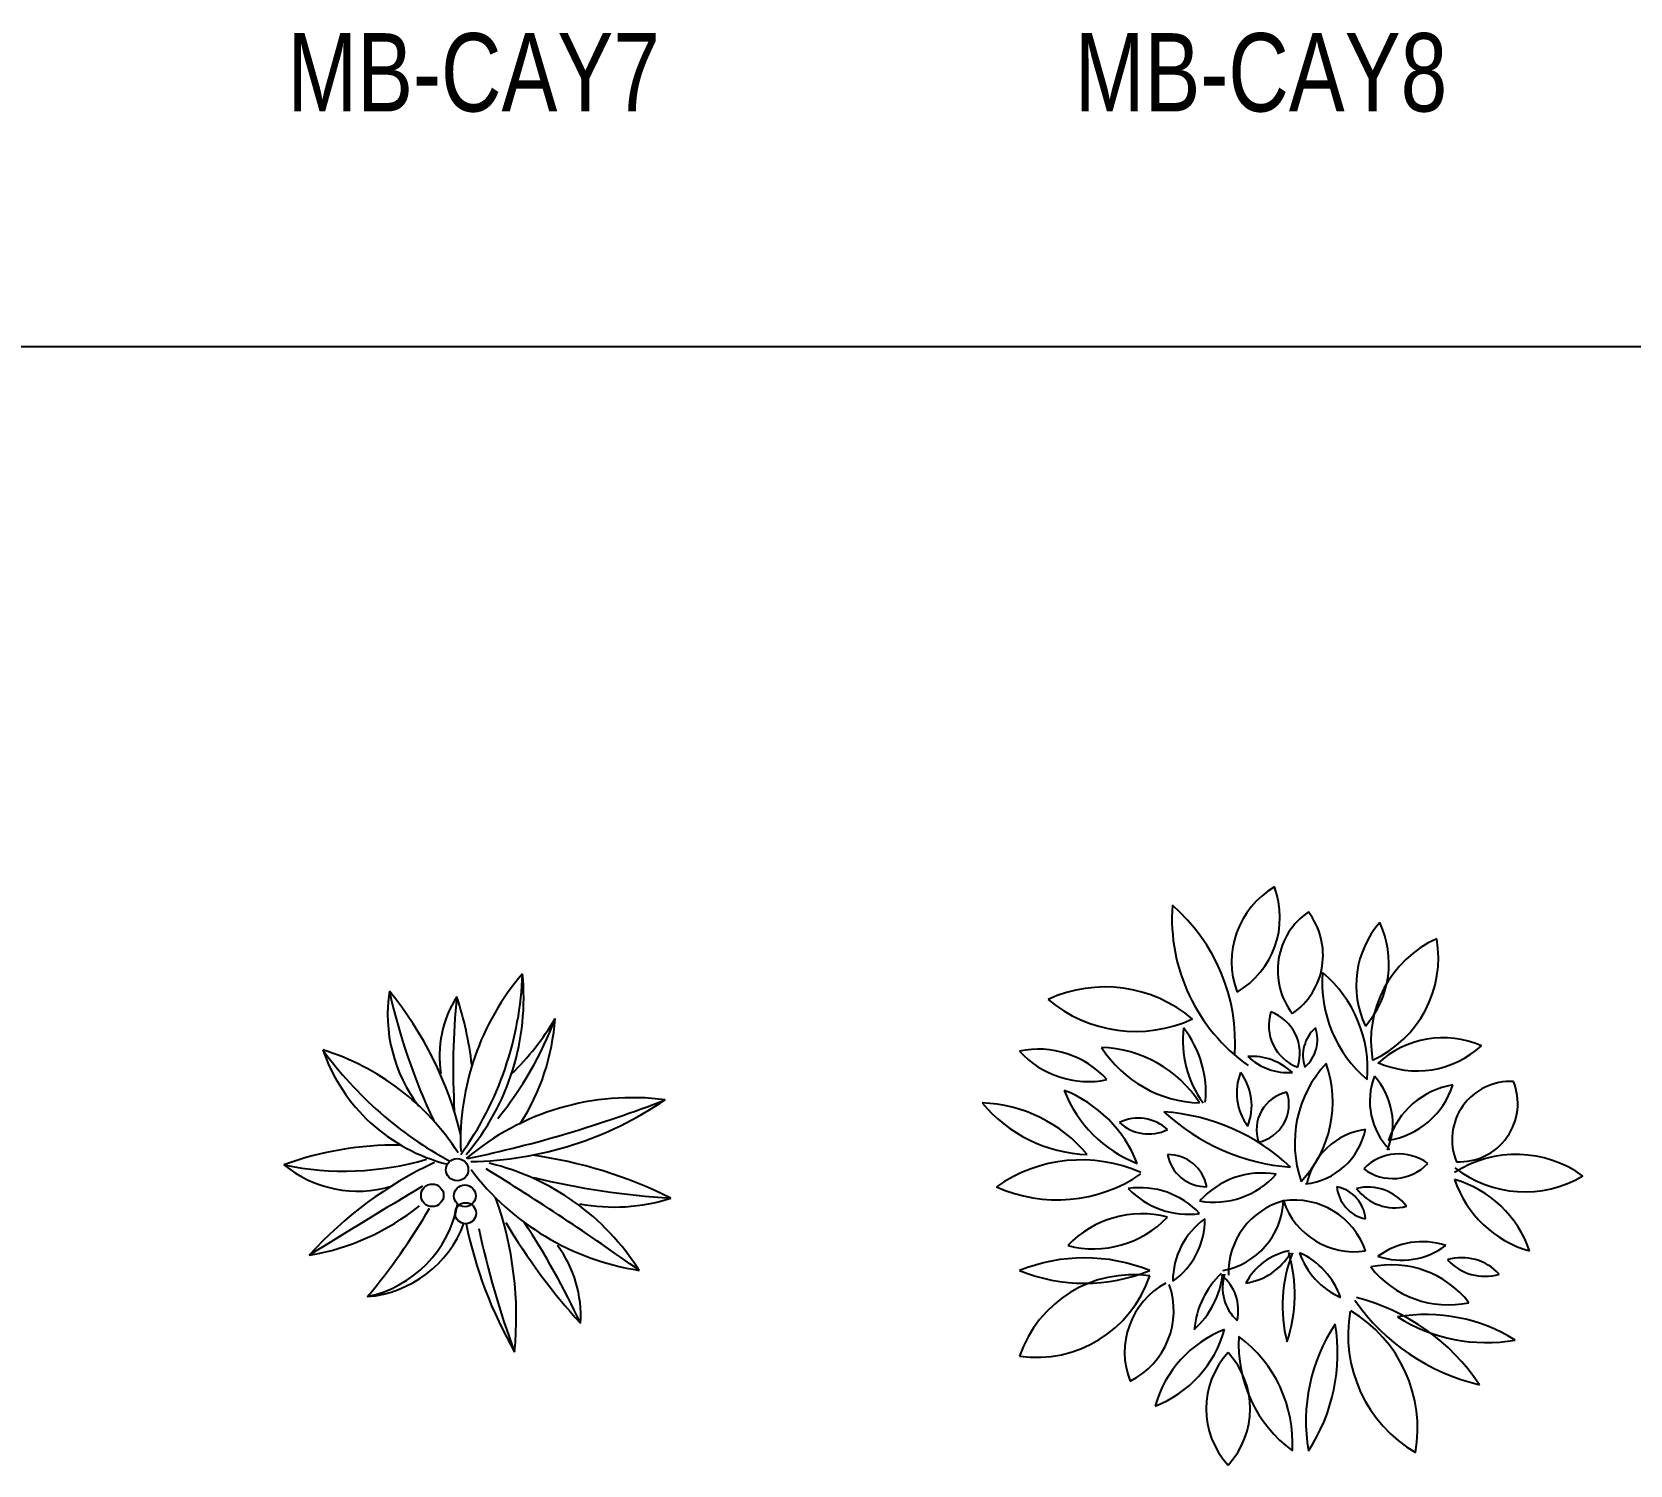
# Model space of a CAD drawing. Header units: millimetres. Extents: x 21129 to 2803301, y -510327 to 166837.
# Drawn here: x 247403 to 255562, y -114914 to -107597 of the extents above; entities that cross this region are included whole.
import ezdxf
from ezdxf.enums import TextEntityAlignment as Align

# ---------------------------------------------------------------- set-up
doc = ezdxf.new("R2010")
doc.units = ezdxf.units.MM
doc.layers.add('....13_TNT_F_TREE', color=76, linetype='Continuous', transparency=0.5)
doc.layers.add('....20_TNT_N_TEXT', color=9, linetype='Continuous')
doc.styles.add('.TNT_A_TXT_3_NOTE', font='uromans.shx', dxfattribs={"width": 0.8})

# ---------------------------------------------------------------- blocks, each defined once
blk = doc.blocks.new('mb-cay27')
for centre, major_axis, start_param, end_param in [((624.4, 80.8), (-0.1, 657.8), 0.86213, 1.609472), ((-712.2, 537.2), (0, 837.6), 4.087442, 4.678521), ((-491.2, 447.4), (0, 619.1), 4.009519, 4.811801), ((167.8, 405.6), (0, 387.3), 1.418529, 2.222273), ((-918.4, -113.7), (0, 910.3), -1.336317, -0.882861), ((1311.3, 801.4), (0.3, 1563.2), 1.788364, 2.012662), ((198.2, 298), (0, 285.3), 1.008302, 1.726685), ((1850.3, 264.8), (0, 1902.5), 1.473273, 1.626723), ((-876, 174.9), (-0.1, 877.2), -1.455437, -1.251785), ((-629.5, 705.5), (0.4, 893.4), 4.026608, 4.356796), ((-361.6, 728.6), (-0.1, 660.5), 3.908698, 4.18111), ((-349.1, 430.6), (0.1, 558.2), 4.134939, 4.647019), ((-575, -294.4), (0, 637.7), -0.998123, -0.30241), ((402.7, 886.1), (0.1, 973.3), 2.198666, 2.64556), ((44.1, 462.8), (0, 454.1), 1.903613, 2.894602), ((405.1, -464.1), (0, 656.4), -0.128372, 0.7021), ((-656.1, 3115.9), (-0.8, 3144.9), 3.346723, 3.514073), ((-23.6, 939.1), (0, 910.3), 3.16015, 3.739832), ((-196.7, -769.9), (0, 841.4), -0.009384, 0.348803), ((-4.4, -1078.4), (0, 1134.2), -0.464134, -0.13583), ((-330.5, 757.4), (0, 752.5), 2.935804, 3.425117), ((-295.8, 251.4), (0, 297.8), 2.456457, 3.433126), ((332.2, -890.2), (-0.2, 1013.8), 0.43993, 0.835036), ((-42.1, 8.4), (0, 28.5), 4.711962, 10.995147), ((526, 410.8), (0, 667.4), 2.21751, 2.98571), ((-3442.2, -5648), (-3.1, 6640), -0.621668, -0.55106), ((-104.1, -580.8), (0, 622.5), -1.007682, -0.233307), ((13720.4, -23055.3), (-43, 26867.1), 0.540036, 0.552632), ((-105.5, -57), (0, 28.8), 4.712224, 10.995409), ((-22.3, -58.4), (0, 27.9), -1.570579507408581, 4.712605799771004), ((626.6, 1945.8), (-0.4, 2013.8), 2.904131, 3.080154), ((-333.2, -24.8), (0, 297.4), 3.350972, 4.528476), ((-20.4, -102.8), (0, 26.8), -1.570423, 4.712762), ((-799.7, -367.9), (0, 908.7), 4.614059, 5.05542), ((359.2, 384), (0, 470.9), 2.952295, 3.452655), ((-518.6, 387.1), (0, 605.3), 3.30612, 3.821263), ((-1442.8, 676.4), (-0.9, 1535.2), 4.009146, 4.189321), ((-296.4, -26.1), (0, 290.7), 3.227823, 4.349566), ((1065.6, 93.9), (0, 1107.6), 1.773908, 2.091368), ((2185.4, 316.2), (-0.3, 2219.8), 1.778512, 1.926459), ((1475, 707.7), (0.9, 1623.6), 2.110635, 2.308471), ((-1575.5, -1244.3), (0.2, 2038.9), -1.134925, -0.990098), ((-26.7, -364.3), (0, 300.2), 4.648082, 5.351903)]:
    blk.add_ellipse(centre, major_axis=major_axis, ratio=1, start_param=start_param, end_param=end_param)
for s, p in [('KTS.Vo nguyen Loc', (-112.6, -89.7)), ('10 - 8 - 1998', (-112.6, -89.8))]:
    blk.add_text(s, height=0.018).set_placement(p)
blk = doc.blocks.new('mb-cay28')
for centre, radius, start, end in [((146.9, 538.9), 221.8, 120.4086, 200.4312), ((-173.3, 652.8), 221.8, 300.4086, 20.4312), ((235.2, 651.2), 462.5, 176.0096, 234.5768), ((-528.5, 333.4), 462.5, 356.0096, 49.186), ((224.1, 517.2), 181.4, 124.6008, 217.4658), ((-22.9, 556.1), 181.4, 304.6008, 37.4658), ((486.4, 479.3), 243.2, 138.8969, 205.4069), ((83.5, 534.8), 243.2, 318.8969, 25.4069), ((567.4, 337.2), 286.6, 114.4303, 189.807), ((166.4, 549.3), 286.6, 294.4303, 9.807), ((478.9, 485.1), 322.5, 175.2839, 229.9285), ((-50.1, 264.8), 322.5, 355.2839, 49.9285), ((-398.6, 127.8), 347.1, 49.8506, 114.6719), ((-319.7, 708.6), 347.1, 229.8506, 294.6719), ((132.9, 376.2), 113, 161.8817, 249.7301), ((-13.7, 305.3), 113, 341.8817, 69.7301), ((66.8, 337.4), 266.4, 172.8778, 216.4562), ((-407.2, 206.1), 266.4, 354.4977, 38.0761), ((200.8, 299.8), 93.7, 131.0823, 198.427), ((50.4, 340.8), 93.7, 311.0823, 18.427), ((464.8, 103.7), 241.8, 66.1459, 133.4318), ((-568.5, 79.7), 236.4, 42.1437, 101.6667), ((-441.1, 469.8), 236.4, 222.1437, 281.6667), ((-147.6, 487.5), 308.6, 212.8184, 268.3343), ((-415.9, 11.8), 308.6, 32.8184, 88.3343), ((-24.9, 143.5), 154.3, 47.1077, 93.2701), ((71.3, 410.5), 154.3, 227.1077, 273.2701), ((398.4, 502.3), 241.8, 245.4893, 312.7752), ((78.6, 204.4), 140.5, 158.2119, 216.9673), ((-164.2, 172), 140.5, 338.2119, 36.9673), ((381, 76.8), 294.9, 136.6356, 199.4278), ((-111.6, 181.2), 294.9, 316.6356, 19.4278), ((457.1, 184), 179.2, 159.261, 223.9723), ((157.2, 126.5), 179.2, 337.7122, 42.4235), ((-622.1, -95.2), 328.7, 21.3015, 68.66), ((-196.3, 330.4), 328.7, 201.3015, 248.66), ((87.2, 110), 98.6, 102.1635, 198.3798), ((-27.2, 175.3), 98.6, 282.1635, 18.3798), ((523.4, 19.9), 207.5, 99.3324, 162.1699), ((292.3, 288.2), 207.5, 279.3324, 342.1699), ((636.8, 85), 148.9, 86.9965, 202.2058), ((506.7, 177.5), 148.9, 266.9965, 22.2058), ((-725.6, -187.7), 367, 39.7488, 87.8702), ((-429.7, 413.8), 367, 219.7488, 267.8702), ((-313.4, 29.4), 110.6, 47.3873, 115.7476), ((-286.6, 210.4), 110.6, 227.3873, 295.7476), ((113.8, 543.1), 529.3, 226.9394, 265.8583), ((-285.9, -371.6), 529.3, 46.9394, 85.8583), ((94.5, 147.1), 176, 276.3902, 348.0721), ((289.4, -63.8), 176, 97.3883, 169.0703), ((-237, -53.3), 100.3, 10.523, 90.8605), ((-139.9, 65.3), 100.3, 190.523, 270.8605), ((351.9, -75.3), 124.1, 53.2772, 136.2565), ((651.5, -244.1), 291.5, 54.1936, 122.622), ((-458.8, -344.1), 377.5, 66.2552, 125.0335), ((2.7, -213.3), 213.3, 80.1717, 138.3136), ((336.4, 110), 124.1, 233.2772, 316.2565), ((674, 243.5), 291.5, 232.0955, 300.5238), ((-520, 309), 377.5, 245.6693, 304.4476), ((-309.2, -247.4), 209.9, 43.3367, 98.0592), ((-186, 104.5), 209.9, 223.3367, 278.0592), ((-120.2, 138.8), 213.3, 260.1717, 318.3136), ((285, -27.4), 91.4, 184.751, 258.4779), ((175.7, -124.6), 91.4, 4.751, 78.4779), ((273.6, -157.9), 121.9, 36.6262, 104.0418), ((341.9, 33.2), 121.9, 216.6262, 284.0418), ((762.2, 72.9), 282.5, 198.5093, 254.2466), ((417.6, -288.7), 282.5, 18.5093, 74.2466), ((-132.4, -62.1), 190.2, 280.5964, 357.2862), ((107.1, -254.8), 190.2, 105.0917, 181.7816), ((85.9, -260.3), 191, 18.7265, 98.5819), ((238.2, -10.1), 191, 198.7265, 278.5819), ((-303.8, -366.3), 262.1, 75.5726, 136.3385), ((-428.1, 68.5), 262.1, 255.5726, 316.3385), ((-337.4, -117.8), 194.5, 305.3547, 0.2444), ((-30.4, -275.6), 194.5, 125.3547, 180.2444), ((101.5, -353.4), 157.4, 100.7404, 152.602), ((-61, -125.2), 157.4, 278.3028, 330.1644), ((433.9, -339), 378.8, 159.0434, 194.094), ((-292.4, -310), 378.8, 341.3279, 16.3785), ((19.7, -380.9), 194, 19.0975, 66.0922), ((281.6, -140.1), 194, 199.0975, 246.0922), ((411.3, -364.5), 189.1, 71.397, 126.5601), ((358.9, -33.4), 189.1, 251.397, 306.5601), ((-450.2, -659.4), 442.7, 67.9577, 112.0423), ((332.8, -485.4), 251, 37.9495, 102.0596), ((478.3, -85.6), 251, 217.9495, 282.0596), ((513.4, -344), 127.8, 42.1798, 106.9561), ((570.9, -135.9), 127.8, 222.1798, 286.9561), ((-450.2, 161.3), 442.7, 247.9577, 292.0423), ((-326.9, -565.2), 305.4, 81.9405, 161.3964), ((-573.5, -165.3), 305.4, 261.9405, 341.3964), ((-146.7, -457.8), 201.4, 118.5878, 201.4707), ((-424, -351.3), 201.4, 296.5049, 19.3878), ((57.4, -420.7), 228.6, 133.9894, 174.6599), ((-324.3, -230.5), 228.6, 312.3809, 353.0513), ((-172.2, -350.3), 114.3, 346.6712, 51.5788), ((16.2, -292.4), 114.3, 162.6051, 227.5126), ((680.5, -17.1), 537.6, 214.8518, 256.8329), ((111, -839.2), 537.6, 33.7346, 75.7157), ((570.8, -413.2), 348.5, 169.9797, 239.5558), ((51.3, -651.6), 348.5, 349.7437, 59.3198), ((421.6, -789.1), 427.8, 57.8807, 99.8189), ((14.3, -674.9), 295.6, 111.2499, 164.3738), ((-377.5, -319.8), 295.6, 291.2499, 344.3738), ((565.1, -634), 450.4, 146.5506, 189.6063), ((-254.7, -460.9), 450.4, 326.5506, 9.6063), ((576.1, -5.2), 427.8, 237.8807, 279.8189), ((281.6, -437), 338.6, 176.7146, 233.4855), ((-257.9, -689.7), 338.6, 356.7146, 53.4855), ((71.6, -602.1), 211.5, 137.2816, 222.7184), ((-239.1, -602.1), 211.5, 317.2816, 42.7184)]:
    blk.add_arc(centre, radius, start, end)

msp = doc.modelspace()

# ---------------------------------------------------------------- linework, layer by layer
at = {"layer": '....13_TNT_F_TREE'}
msp.add_line((221892.4, -109202.9), (305892.4, -109202.9), dxfattribs=at)

# ---------------------------------------------------------------- block references
at = {"layer": '....13_TNT_F_TREE', "xscale": 2, "yscale": 2, "zscale": 2}
for name, p in [('mb-cay28', (253677.6, -113422.9)), ('mb-cay27', (249657.6, -113422.9))]:
    msp.add_blockref(name, p, dxfattribs=at)

# ---------------------------------------------------------------- texts
at = {"layer": '....20_TNT_N_TEXT', "style": '.TNT_A_TXT_3_NOTE', "width": 0.8}
for s, p in [('MB-CAY7', (249657.6, -108002.9)), ('MB-CAY8', (253677.6, -108002.9))]:
    msp.add_text(s, height=400, dxfattribs=at).set_placement(p, align=Align.CENTER)

doc.saveas('drawing.dxf')
